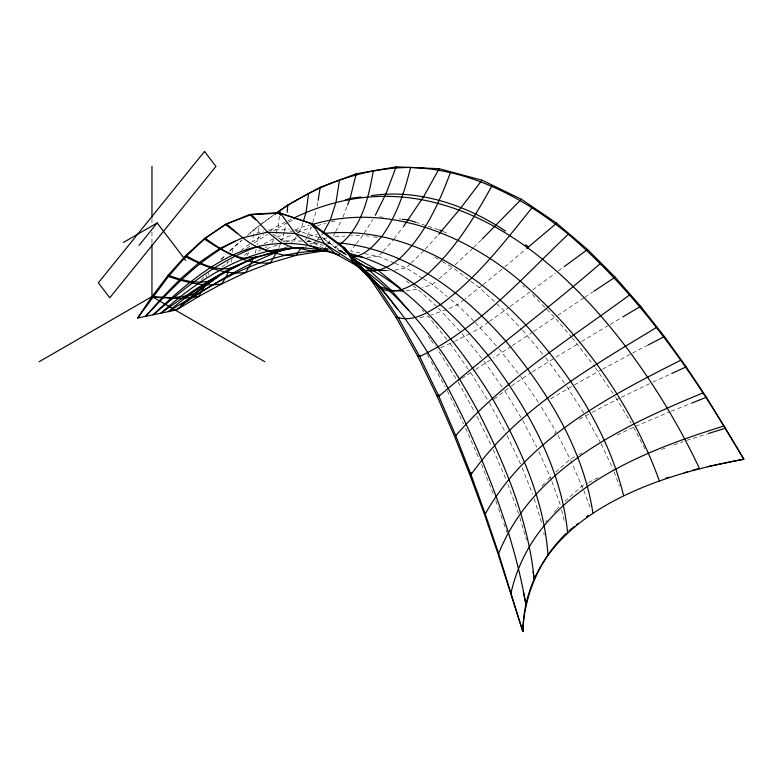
<?xml version="1.0" encoding="UTF-8"?>
<svg xmlns="http://www.w3.org/2000/svg" width="783" height="783" viewBox="0 0 783 783"><rect width="100%" height="100%" fill="white"/><g stroke="black" fill="none" stroke-linecap="round" stroke-linejoin="round"><path stroke-width="0.59" stroke-dasharray="3.92 2.94" d="M258.37 236.466L257.147 244.688M258.635 231.621L258.967 225.573L247.829 235.096M232.59 252.243L232.972 247.8L242.25 239.862M279.355 216.225L278.308 225.563L275.244 235.8M261.728 223.948L254.025 229.654L252.508 241.722L263.851 234.616M317.242 206.389L317.986 201.603M208.2 274.843L208.64 272.68M256.129 249.288L255.356 252.733L260.798 249.934M284.18 232.071L281.655 240.949M284.454 230.965L286.343 223.184L273.825 230.701M231.23 262.119L232.032 258.909M312.769 222.568L316.528 209.942M302.972 222.558L301.582 227.227L298.724 232.482M206.252 277.407L206.927 275.176M226.737 264.36L227.579 262.129M342.993 217.028L347.163 206.076M278.944 247.536L281.205 242.045M305.39 240.391L306.897 237.083M307.396 235.977L311.399 227.158L298.088 232.502M335.163 232.551L333.01 236.652L344.951 236.123M335.701 231.523L342.161 219.22M296.444 236.681L291.423 242.73M271.858 242.906L274.569 238.081L264.028 243.797M246.88 255.738L249.258 251.793L242.329 256.442M364.124 233.334L372.884 219.357M324.358 249.072L327.02 245.255M327.685 244.296L330.348 240.469M394.152 238.864L402.775 227.501M355.639 244.55L350.578 251L359.896 252.801M356.363 243.63L362.872 235.331L350.921 235.859M545.594 522.016L547.16 520.245M554.207 512.297L556.547 509.655M557.33 508.764L558.896 507.002M201.094 280.187L205.968 274.755M382.447 252.028L378.522 256.393L366.943 257.401M383.23 251.157L393.428 239.813M425.218 249.141L437.971 235.164M542.1 485.705L544.557 483.091M547.826 479.607L550.283 476.984L538.342 450.44M316.606 240.234L314.237 242.759L310.959 244.374M317.399 239.402L320.56 236.035M321.353 235.203L322.939 233.52M221.452 259.144L225.788 254.827M473.666 247.487L481.261 239.95M220.914 259.702L226.081 254.602M229.527 251.196L232.972 247.8M410.253 263.891L406.074 267.943L394.133 270.223M411.085 263.078L423.623 250.893M455.099 264.84L472.775 248.319M555.715 472.139L570.2 459.21L577.551 455.275M564.964 501.237L582.072 486.047L587.456 483.209M230.124 250.521L241.154 240.89M247.594 235.272L254.025 229.654M435.201 282.164L432.48 284.503L422.233 287.704M438.832 279.032L452.447 267.316L469.751 280.412M554.433 433.606L556.224 432.059L540.779 406.005M504.81 266.846L525.804 249.17M221.971 267.16L229.282 261.16M482.201 285.374L465.004 298.871M483.15 284.601L502.98 268.383M464.055 299.615L457.35 304.841L447.475 309.119M494.151 399.046L510.555 386.685M240.939 250.452L251.539 242.456M262.687 223.233L273.277 215.384M532.704 289.906L555.548 272.993M509.224 307.161L489.463 321.402M510.213 306.437L529.856 292.02M558.426 270.869L563.28 267.306M511.514 385.98L531.354 372.493M246.557 248.456L250.433 245.666M254.299 242.887L267.571 234.46M488.475 322.116L480.547 327.793L470.955 333.01M259.956 224.868L273.874 214.973M557.672 315.363L583.834 297.931M511.309 346.34L493.378 358.076M512.317 345.665L532.528 332.168M533.536 331.493L554.658 317.379L571.159 336.67M584.842 297.266L592.927 291.902M460.57 379.197L457.556 381.155L437.452 349.12M461.579 378.541L474.615 370.105M475.614 369.468L492.399 358.712M270.047 230.74L278.308 225.563L286.862 221.403M532.381 371.847L554.951 357.802M555.969 357.175L580.516 342.181M581.534 341.564L608.078 325.62M610.182 324.377L621.751 317.526M550.547 398.841L573.371 385.52M574.409 384.933L601.461 369.782M579.244 419.208L590.95 412.895M334.625 247.33L337.816 245.568M469.888 333.597L455.305 341.045M602.528 369.204L630.354 354.2M578.608 454.717L582.806 452.466M588.532 482.641L599.298 476.964M632.478 353.104L648.461 344.823M592.036 412.328L620.263 397.823M265.153 247.692L267.326 246.576M280.383 239.862L292.539 234.734M304.401 247.614L306.593 246.537M440.633 347.73L454.277 341.554M287.929 220.884L291.139 219.328M266.993 248.769L278.239 244.619M621.35 397.294L650.653 383.141M617.131 435.074L633.604 427.215L669.025 412.093M288.526 222.157L295.074 219.074M652.875 382.124L670.659 373.99M446.369 309.588L431.227 314.991M276.82 237.171L283.573 234.46M290.327 231.748L293.703 230.388M294.829 229.938L301.582 227.227L309.628 225.191M671.285 411.192L690.547 403.539M661.449 449.471L664.875 448.228M674.006 444.91L683.138 441.592M286.196 241.898L297.706 238.326M686.564 440.398L707.245 433.909M284.082 247.731L287.547 246.674M256.491 233.109L263.509 231.024M317.311 225.631L325.601 223.488M331.512 221.961L335.065 221.051M306.779 242.094L312.74 240.861M317.506 239.872L322.273 238.874M323.467 238.629L327.049 237.885M420.06 317.585L427.998 316.038L448.639 341.672M308.522 236.27L316.929 234.665M309.598 243.444L319.072 242.838M406.24 290.806L417.682 289.133L412.876 285.717M325.797 249.503L328.057 249.337L323.467 248.152L307.406 239.735M339.616 251.226L342.054 251.167M268.197 229.967L289.583 229.732M339.793 250.991L342.191 251M272.846 234.039L282.565 240.802L301.993 241.076M306.848 241.144L309.275 241.174L323.291 245.314M326.335 242.955L333.587 243.082M386.058 270.536L389.464 270.624M325.562 248.779L330.269 249.033M379.589 216.871L383.2 217.253M398.88 218.907L401.288 219.162M366.395 235.849L368.744 236.192M373.452 236.887L378.15 237.572M364.555 253.702L378.522 256.393L393.947 262.863M323.467 248.152L328.038 249.19M340.615 252.057L345.186 253.115M339.528 251L342.993 251.823M342.905 253.31L346.331 254.221M319.249 237.601L294.339 229.683L299.008 233.275M415.44 222.176L426.97 225.915M428.125 226.297L438.5 229.664M395.053 263.323L406.074 267.943L422.321 278.141M322.185 237.18L337.307 249.464L345.675 253.134M282.565 240.802L284.758 241.849M443.012 231.347L448.297 234.127M434.947 257.343L441.123 260.866M442.15 261.453L452.447 267.316M337.307 249.464L347.632 255.826M423.339 278.777L432.48 284.503L447.22 296.551M323.78 239.04L346.34 254.465M406.152 280.931L411.917 285.032M470.72 281.136L479.372 287.684L504.321 310.763L521.703 329.34M450.9 299.566L457.35 304.841L474.537 321.842M522.682 285.717L524.473 287.292M418.582 289.955L437.482 307.347M438.382 308.179L461.334 332.922M475.398 322.694L498.194 347.858M532.42 294.643L554.658 317.379M422.194 310.029L423.857 311.742M522.525 330.22L545.007 356.921M462.146 333.812L483.297 360.258M498.996 348.768L519.902 375.409M571.952 337.59L594.659 366.777M545.771 357.851L566.109 385.559M484.041 361.208L504.086 389.895M520.646 376.359L540.162 404.958M595.383 367.716L614.998 396.404M566.804 386.518L584.872 414.696M428.252 336.269L430.376 339.235M431.081 340.223L435.328 346.155M450.166 343.571L469.281 370.711M615.663 397.402L631.147 423.094M470.642 372.649L488.68 401.718M504.771 390.883L522.095 419.385M585.518 415.704L600.659 442.924M427.146 354.308L428.888 357.449M431.218 361.629L445.165 386.743M458.143 382.212L474.606 411.897M489.326 402.756L506.092 433.479M522.662 420.451L536.786 447.152M633.604 427.215L645.026 449.207M557.907 435.319L570.2 459.21L583.374 489.473M447.406 391.02L463.575 423.75M476.847 416.164L491.626 446.251M601.158 443.99L613.295 469.585M507.1 435.612L520.783 464.456M465.572 428.125L479.656 459.895M493.124 449.559L506.611 480.821M522.104 467.754L532.665 494.19M481.496 464.397L494.142 496.177M583.805 490.618L590.294 507.775M614.117 471.787L619.431 486.096M507.834 484.148L518.894 514.177M550.283 476.984L551.506 480.38M551.907 481.506L560.462 505.231M495.796 500.709L498.194 507.511M498.595 508.647L502.197 518.855M503.792 523.387L506.993 532.46M534.192 498.781L542.11 524.385M519.922 517.7L526.411 539.976M561.607 509.948L564.739 522.927M543.754 532.528L544.185 534.858M151.961 218.682L151.961 223.556M151.961 232.081L151.961 243.033"/><path stroke-width="1.17" d="M287.204 212.32L287.782 205.087L320.198 187.225L356.216 173.797L396.129 166.848L439.175 168.707L481.936 180.178L521.361 199.244L556.654 223.194L587.573 249.503L615.144 277.162L640.68 306.329L664.434 336.543L686.211 366.875L706.413 397.245L743.85 459.229C651.27 475.78 525.129 518.375 522.819 631.558L497.91 553.454L484.227 513.834L469.712 474.478L454.199 435.505L437.071 396.1L417.731 356.245L395.992 317.252L371.318 280.412L342.484 247.379L310.264 223.233L278.18 212.663L249.601 214.513L225.289 224.427L204.373 239.069L185.649 256.765L168.423 276.477L137.651 318.006L176.459 309.941L198.579 296.561L221.648 283.945L245.627 272.543L270.526 262.853L296.297 255.317L323.027 250.991L326.619 250.991M279.619 213.896L280.02 210.392C318.632 184.485 363.713 167.591 410.586 167.454C469.614 169.236 523.445 197.433 568.301 234.205C641.218 296.6 695.735 376.985 743.85 459.229L707.489 466.678M566.256 533.252C539.722 559.023 524.287 594.659 522.819 631.558L498.634 553.532L485.245 513.942L470.994 474.615L455.745 435.671L438.842 396.296L419.698 356.48L398.126 317.555L373.55 280.833L344.804 248.015L312.681 224.026L280.5 213.182L251.48 214.513L226.571 223.909L205.019 238.11L185.718 255.542L168.12 275.273L151.961 296.6L137.651 318.006M308.58 193.342L306.124 212.056L303.324 221.393M318.162 200.399L320.198 187.225M339.548 179.708L336.034 202.073L330.318 219.974L323.506 232.473M373.374 170.577C368.597 196.983 362.216 227.06 339.93 244.394M356.216 173.797L350.089 198.402L347.583 204.98M410.586 167.454C404.645 191.747 396.599 215.893 381.869 236.388C373.941 245.314 364.966 255.953 352.193 256.844M511.084 592.623C533.781 493.907 637.372 452.77 724.06 425.991M396.129 166.848L385.99 193.714L375.292 215.276M253.212 258.126L251.059 263.519L245.627 272.543C224.427 275.087 204.069 266.249 185.649 256.765M450.597 172.152C438.911 203.619 424.503 235.438 399.516 258.674C389.533 266.846 376.829 273.796 363.635 269.695L361.766 268.363M278.043 249.728L270.526 262.853C246.146 265.026 223.997 251.911 204.373 239.069M228.763 270.634L226.121 276.869L221.648 283.945C203.59 286.852 185.454 282.183 168.423 276.477M498.634 553.532C533.203 467.657 622.857 426.069 703.046 392.87M205.048 285.717L198.579 296.561L181.627 298.577L152.44 297.266M439.175 168.707L423.779 196.386L403.49 226.551M491.959 185.777C474.478 217.547 455.148 249.082 428.047 273.639C415.186 284.014 397.715 296.493 380.685 288.379L353.348 262.383L324.27 243.464L295.132 233.471L267.639 232.179L242.573 237.787L219.896 248.377L199.195 262.55L180.1 279.228L162.306 297.491L145.56 316.361C172.368 288.134 199.704 258.664 235.106 241.203M485.245 513.942C527.399 439.028 606.805 397.549 680.75 360.209M301.279 247.487L296.297 255.317L284.366 255.209L271.584 252.351L258.791 246.919M177.653 308.316L176.459 309.941L203.296 287.077M470.994 474.615C517.583 409.206 589.119 368.255 656.467 327.509M481.936 180.178L461.285 207.358L438.774 234.283M469.712 474.478L471.2 472.55M532.146 207.515C504.428 242.221 476.857 278.151 440.643 304.528C428.164 312.221 413.453 322.067 398.126 317.555M139.012 245.431L157.187 222.949L185.737 260.416M455.745 435.671C504.976 379.089 569.74 339.01 629.64 294.897M521.361 199.244L482.113 239.109M568.301 234.205C521.987 278.229 478.354 328.508 419.698 356.48M438.842 396.296C491.753 350.999 547.679 309.168 600.375 263.519M526.724 248.407L556.654 223.194M218.565 276.213L194.957 293.556L188.057 295.935L171.614 297.785L151.961 296.6L39.15 361.726M191.052 296.737L199.508 289.847M568.879 530.874L574.428 526.43M576.288 524.943L578.138 523.465M586.467 516.79L588.317 515.312M437.071 396.1L438.92 394.652M194.487 293.615L203.12 287.155M275.205 213.965L280.02 210.392M564.249 266.592L587.573 249.503M205.195 285.697L211.841 280.852M213.73 279.462L216.578 277.388M274.862 214.268L287.782 205.087M206.027 285.032L218.819 276.105M593.935 291.237L615.144 277.162M180.873 305.36C213.779 283.573 247.682 262.383 285.081 249.209M622.798 316.909L640.68 306.329M257.832 256.364C225.602 270.673 195.055 288.369 168.384 311.624C215.217 282.35 265.946 250.717 323.027 250.991M123.342 242.495L157.187 222.949M648.461 344.823L664.434 336.543M293.282 218.291C474.341 130.937 630.873 322.89 699.63 468.831M671.765 373.481L686.211 366.875M256.628 246.939C217.361 261.228 184.661 288.095 153.165 314.786C177.34 291.99 202.591 269.587 232.796 255.072C265.202 239.892 303.148 239.578 335.897 253.966L339.391 255.072M256.951 256.609L230.554 268.344L208.679 281.263L200.291 282.281L190.768 281.586L180.1 279.228L168.12 275.273M238.257 265.222C220.816 274.53 201.26 263.91 185.718 255.542M691.683 403.098L706.413 397.245M417.731 356.245L419.942 355.502M345.509 199.841L350.089 198.402L360.855 196.993M708.4 433.547L725.626 428.144M665.619 478.198L669.103 477.18M684.195 472.775L687.67 471.757M692.319 470.397L698.123 468.704M303.227 247.761C282.673 247.056 264.204 258.018 244.032 258.214C229.331 255.454 216.93 246.645 205.019 238.11M313.073 224.32C386.362 202.66 464.221 233.549 520.352 281.146C582.023 334.899 631.558 403.734 659.364 480.899M295.71 247.82C244.932 254.26 201.613 284.19 160.936 313.171C208.572 270.37 273.805 230.877 339.558 255.395M371.622 195.584C418.66 188.82 466.56 205.185 505.495 231.054M324.142 233.481C402.237 225.308 474.537 270.184 526.019 325.199C569.965 374.059 607.882 431.012 623.571 495.551M278.445 250.775C257.431 253.34 241.164 236.417 226.571 223.909M327.392 251.128L310.274 250.873L297.98 247.878M338.432 243.161L342.054 243.219C407.865 250.746 463.575 292.911 506.053 341.417C546.955 390.971 582.895 448.258 592.868 512.767M386.058 270.536L378.091 270.341L365.191 266.641L353.828 259.643M403.959 291.139L391.461 290.415L380.421 286.852L371.318 280.412M402.491 219.289L408.52 219.925L415.44 222.176M363.488 257.421L350.901 255.434L378.091 270.341L400.26 288.173M395.992 317.252L399.281 317.849M347.613 252.909C405.692 267.199 451.654 310.244 488.298 355.59C527.018 407.581 561.186 466.874 567.567 532.548M439.654 230.045L441.955 230.789M320.159 249.914L308.14 245.069L295.132 233.471L280.5 213.182M293.488 247.839L281.361 242.936L267.639 232.179L251.48 214.513M356.324 261.953C416.135 289.514 458.437 343.688 492.37 398.4C519.883 446.516 543.94 498.673 547.963 554.677M358.506 266.778L335.897 253.966L324.27 243.464L312.681 224.026M264.762 361.726L151.961 296.6L151.961 244.247M354.21 259.79L365.191 266.641L391.461 290.415L408.54 310.332M525.54 244.805L528.545 246.87M357.087 265.046L353.348 262.383L344.804 248.015M225.289 224.427L237.699 233.696M363.635 269.695C413.483 305.957 448.933 357.919 478.07 411.437C504.908 463.928 528.192 519.667 534.143 578.833M249.601 214.513L255.689 219.925M360.865 266.954L380.421 286.852L397.382 309.148M278.18 212.663L280.608 215.217M373.55 280.833C412.788 322.342 441.397 372.473 465.944 423.72C492.272 481.594 515.038 541.719 525.902 604.593M342.484 247.379L347.084 252.429M310.264 223.233L314.237 227.882M523.22 591.713L526.147 604.603M533.027 571.776L534.329 578.852M151.961 166.339L151.961 217.468M204.529 151.442L98.355 282.81L109.777 297.794L215.951 166.427L204.529 151.442"/></g></svg>
